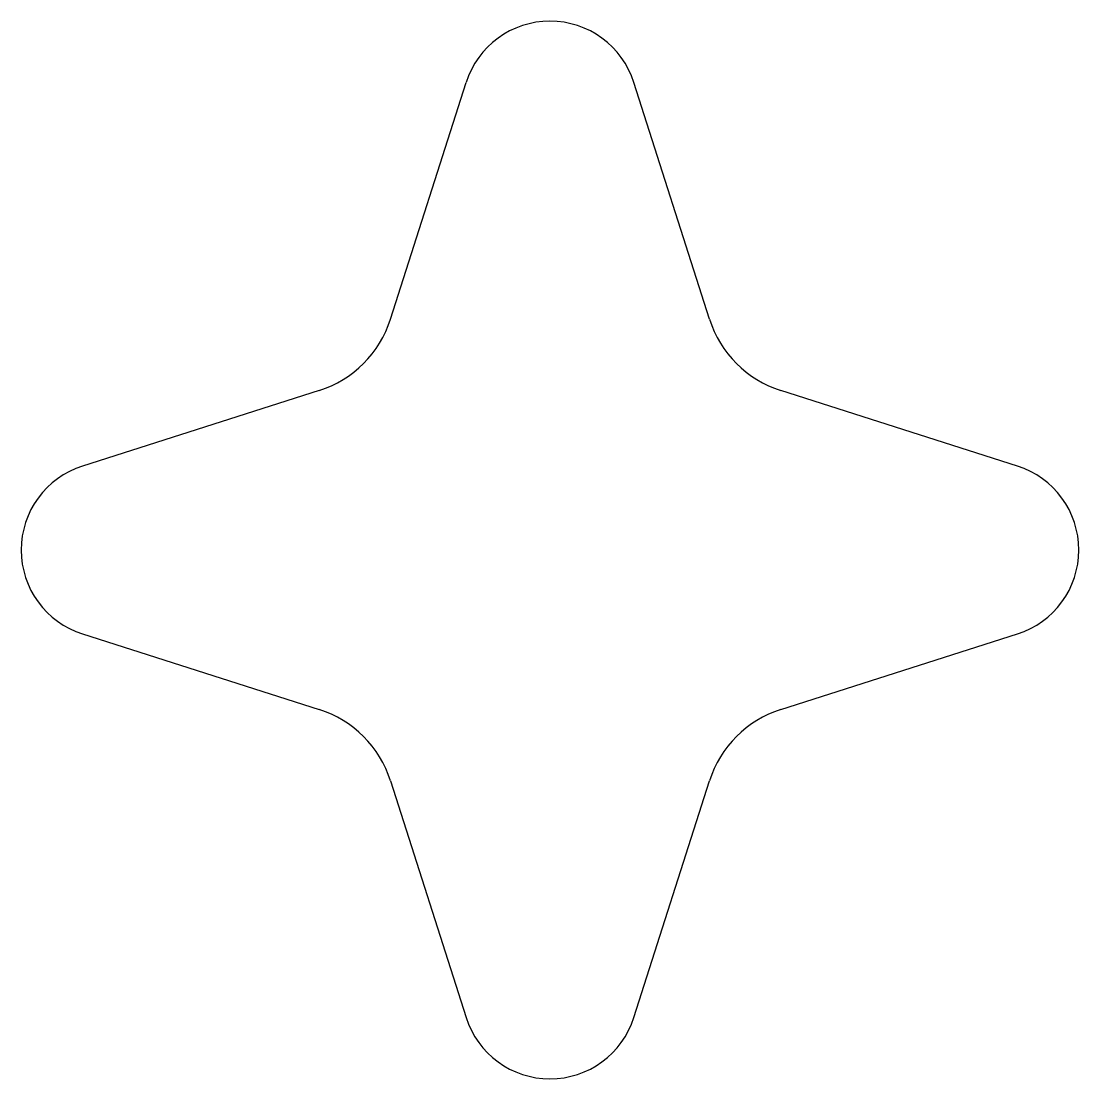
# Model space of a CAD drawing. Extents: x -72 to 72, y -72 to 72.
import ezdxf

# ---------------------------------------------------------------- set-up
doc = ezdxf.new("R2010")
doc.units = 0
doc.layers.add('Sketch', color=7, linetype='CONTINUOUS')

msp = doc.modelspace()

# ---------------------------------------------------------------- linework, layer by layer
at = {"layer": 'Sketch'}
for p, q in [((-21.7099, 31.4399), (-11.432, 63.6481)), ((21.7099, 31.4399), (11.432, 63.6481)), ((-31.4399, 21.7099), (-63.6481, 11.432)), ((63.6481, 11.432), (31.4399, 21.7099)), ((-63.6481, -11.432), (-31.4399, -21.7099)), ((31.4399, -21.7099), (63.6481, -11.432)), ((-21.7099, -31.4399), (-11.432, -63.6481)), ((11.432, -63.6481), (21.7099, -31.4399))]:
    msp.add_line(p, q, dxfattribs=at)
for centre, radius, start, end in [((0, 60), 12, 17.6983, 162.302), ((-36, 36), 15, -72.3017, -17.6983), ((36, 36), 15, -162.302, -107.698), ((-60, 0), 12, 107.698, -107.698), ((60, 0), 12, -72.3017, 72.3017), ((-36, -36), 15, 17.6983, 72.3017), ((36, -36), 15, 107.698, 162.302), ((0, -60), 12, -162.302, -17.6983)]:
    msp.add_arc(centre, radius, start, end, dxfattribs=at)

doc.saveas('drawing.dxf')
